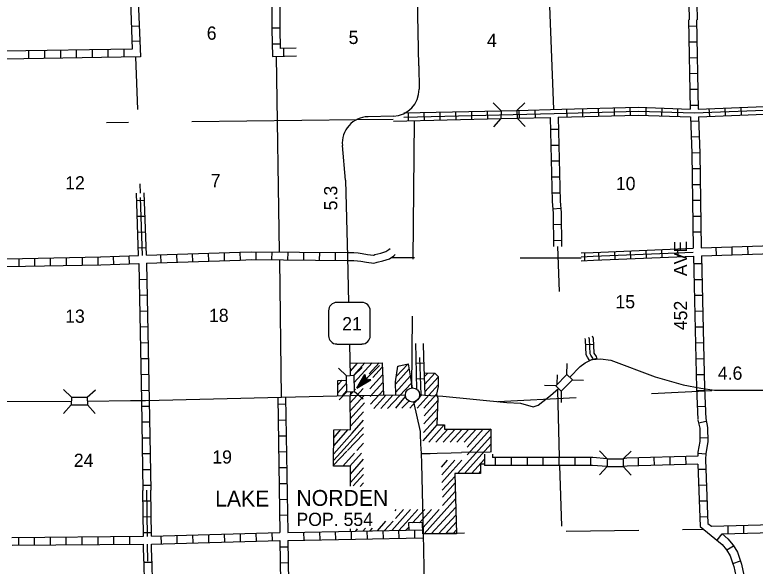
# Model space of a CAD drawing. Extents: x 1886220 to 2422911, y 16128752 to 16505597.
# Drawn here: x 2091553 to 2119578, y 16196269 to 16217136 of the extents above; entities that cross this region are included whole.
import ezdxf

# ---------------------------------------------------------------- set-up
doc = ezdxf.new("R2010")
doc.units = 0
for name, color, linetype in [('L10', 7, 'Continuous'), ('L11', 7, 'Continuous'), ('L13', 7, 'Continuous'), ('L14', 7, 'Continuous'), ('L16', 7, 'Continuous'), ('L18', 7, 'Continuous'), ('L28', 7, 'Continuous'), ('L3', 7, 'Continuous'), ('L30', 7, 'Continuous'), ('L4', 7, 'Continuous'), ('L8', 7, 'Continuous')]:
    doc.layers.add(name, color=color, linetype=linetype)

msp = doc.modelspace()

# ---------------------------------------------------------------- linework, layer by layer
at = {"layer": 'L10'}
for points in [[(2104141, 16208135), (2104385, 16208141), (2104556, 16208127), (2104698, 16208108), (2104909, 16208068), (2105126, 16208040), (2105146, 16208045), (2105183, 16208060), (2105402, 16208111), (2105600, 16208176), (2105716, 16208254), (2105758, 16208290)], [(2104149, 16207834), (2104380, 16207840), (2104524, 16207829), (2104650, 16207811), (2104862, 16207772), (2105140, 16207736), (2105237, 16207758), (2105275, 16207774), (2105482, 16207822), (2105733, 16207903), (2105899, 16208016), (2105954, 16208064)]]:
    msp.add_lwpolyline(points, dxfattribs=at)
at = {"layer": 'L11'}
for p, q in [((2106740, 16204167), (2106728, 16204692)), ((2107040, 16204174), (2107028, 16204699))]:
    msp.add_line(p, q, dxfattribs=at)
at = {"layer": 'L13'}
for p, q in [((2111960, 16213569), (2111759, 16218670)), ((2096205, 16213553), (2096136, 16215544)), ((2101569, 16208162), (2101463, 16215560)), ((2098253, 16213094), (2104494, 16213169)), ((2104498, 16213171), (2105877, 16213189)), ((2095027, 16213062), (2095862, 16213067)), ((2106638, 16207893), (2106685, 16213120)), ((2096306, 16210389), (2096294, 16210744)), ((2112176, 16206663), (2112113, 16208368)), ((2101654, 16202660), (2101580, 16207861)), ((2105796, 16207946), (2106680, 16207946)), ((2110677, 16207935), (2112992, 16207935)), ((2106585, 16203019), (2106611, 16205728)), ((2112087, 16203162), (2112097, 16203511)), ((2112171, 16200395), (2112102, 16202935)), ((2115650, 16202803), (2117937, 16202919)), ((2109837, 16202497), (2112805, 16202655)), ((2112261, 16197787), (2112187, 16200084)), ((2108570, 16197518), (2107889, 16197504)), ((2115170, 16197618), (2112419, 16197576)), ((2117636, 16197660), (2116828, 16197644))]:
    msp.add_line(p, q, dxfattribs=at)
at = {"layer": 'L16'}
for p, q in [((2104236, 16203953), (2105453, 16203971)), ((2104236, 16203930), (2104256, 16203953)), ((2104255, 16203652), (2104529, 16203957)), ((2104381, 16203494), (2104802, 16203961)), ((2104401, 16203217), (2105074, 16203965)), ((2104963, 16203543), (2105347, 16203969)), ((2105453, 16203971), (2105507, 16202742)), ((2105997, 16203455), (2106428, 16203920)), ((2106049, 16203842), (2106440, 16203922)), ((2106440, 16203922), (2106596, 16203020)), ((2105108, 16203404), (2105461, 16203797)), ((2105968, 16203243), (2106049, 16203842)), ((2105969, 16203162), (2106474, 16203728)), ((2106044, 16203800), (2106091, 16203850)), ((2104996, 16202981), (2105473, 16203511)), ((2105973, 16202861), (2106520, 16203460)), ((2107057, 16203581), (2107454, 16203578)), ((2107061, 16203446), (2107184, 16203580)), ((2107069, 16203159), (2107453, 16203578)), ((2107077, 16202873), (2107581, 16203421)), ((2107454, 16203578), (2107581, 16203446)), ((2107581, 16203446), (2107576, 16203069)), ((2103782, 16203298), (2104108, 16203311)), ((2103782, 16203127), (2103942, 16203305)), ((2103782, 16202716), (2103782, 16203298)), ((2103782, 16202828), (2104111, 16203193)), ((2105008, 16202696), (2105486, 16203226)), ((2105661, 16202243), (2106565, 16203197)), ((2105975, 16202743), (2105968, 16203243)), ((2106786, 16202255), (2107577, 16203133)), ((2107576, 16203069), (2107518, 16202784)), ((2103955, 16202721), (2104118, 16202902)), ((2104246, 16202745), (2104364, 16202876)), ((2104247, 16202447), (2104740, 16202995)), ((2104408, 16202926), (2104445, 16202966)), ((2105021, 16202402), (2105499, 16202918)), ((2107039, 16202254), (2107519, 16202782)), ((2107518, 16202784), (2107571, 16202627)), ((2104248, 16202149), (2104763, 16202722)), ((2105145, 16202235), (2105594, 16202740)), ((2105405, 16202238), (2105865, 16202742)), ((2105976, 16202246), (2106347, 16202687)), ((2106208, 16202249), (2106469, 16202518)), ((2106507, 16202252), (2106966, 16202752)), ((2107044, 16201960), (2107568, 16202542)), ((2107571, 16202627), (2107530, 16201615)), ((2104249, 16201851), (2104785, 16202447)), ((2107031, 16201652), (2107555, 16202226)), ((2104254, 16201574), (2104748, 16202107)), ((2104319, 16201308), (2104749, 16201791)), ((2107018, 16201327), (2107542, 16201900)), ((2103623, 16200285), (2104749, 16201520)), ((2103624, 16200829), (2104170, 16201441)), ((2103625, 16201130), (2103899, 16201437)), ((2107005, 16201007), (2107537, 16201615)), ((2107224, 16200959), (2107811, 16201615)), ((2107485, 16200959), (2107945, 16201459)), ((2107530, 16201615), (2107820, 16201615)), ((2107773, 16200959), (2108220, 16201459)), ((2107820, 16201615), (2107820, 16201459)), ((2107820, 16201459), (2109570, 16201459)), ((2108030, 16200959), (2108484, 16201459)), ((2108283, 16200959), (2108743, 16201459)), ((2108563, 16200959), (2109017, 16201459)), ((2108681, 16200480), (2109570, 16201464)), ((2108681, 16200776), (2109283, 16201459)), ((2109570, 16201459), (2109570, 16200580)), ((2103624, 16200527), (2104319, 16201308)), ((2104147, 16200647), (2104750, 16201283)), ((2108310, 16199778), (2109570, 16201173)), ((2104499, 16200648), (2104751, 16200930)), ((2108570, 16199778), (2109570, 16200889)), ((2103622, 16200093), (2104124, 16200622)), ((2103968, 16200052), (2104411, 16200549)), ((2104234, 16200050), (2104677, 16200547)), ((2109478, 16200775), (2109478, 16200786)), ((2104254, 16199754), (2104753, 16200314)), ((2107707, 16200021), (2107937, 16200278)), ((2107715, 16199732), (2108210, 16200278)), ((2108026, 16199778), (2108480, 16200278)), ((2108846, 16199778), (2109336, 16200321)), ((2104255, 16199442), (2104753, 16199996)), ((2109336, 16200131), (2109181, 16200131)), ((2109181, 16200131), (2109181, 16199778)), ((2104358, 16199304), (2104754, 16199740)), ((2107722, 16199442), (2108026, 16199778)), ((2109181, 16199778), (2108214, 16199778)), ((2108214, 16199778), (2108273, 16197490)), ((2109119, 16199778), (2109181, 16199848)), ((2104631, 16199282), (2104755, 16199420)), ((2107730, 16199146), (2108216, 16199682)), ((2107737, 16198877), (2108223, 16199418)), ((2107745, 16198563), (2108231, 16199106)), ((2107051, 16197488), (2108239, 16198815)), ((2105823, 16197621), (2106535, 16198414)), ((2105952, 16198363), (2105994, 16198410)), ((2105958, 16198070), (2106265, 16198412)), ((2106354, 16197913), (2106805, 16198415)), ((2106613, 16197914), (2107069, 16198417)), ((2106873, 16197916), (2107325, 16198419)), ((2107006, 16197738), (2107617, 16198420)), ((2107314, 16197489), (2108246, 16198507)), ((2107586, 16197489), (2108254, 16198219)), ((2105276, 16197610), (2105603, 16197974)), ((2105550, 16197615), (2105870, 16197972)), ((2106094, 16197623), (2106354, 16197913)), ((2106357, 16197631), (2106464, 16197750)), ((2106988, 16197917), (2106461, 16197913)), ((2106461, 16197913), (2106467, 16197633)), ((2107003, 16197488), (2106988, 16197917)), ((2107857, 16197490), (2108261, 16197931)), ((2104260, 16197590), (2104259, 16197688)), ((2104456, 16197594), (2104530, 16197677)), ((2104729, 16197599), (2104826, 16197707)), ((2105003, 16197605), (2105094, 16197707)), ((2108273, 16197490), (2107013, 16197488)), ((2108129, 16197490), (2108269, 16197643))]:
    msp.add_line(p, q, dxfattribs=at)
msp.add_lwpolyline([(2104255, 16199301), (2104256, 16200050), (2103622, 16200055), (2103626, 16201434), (2104256, 16201441), (2104246, 16202727)], dxfattribs=at)
msp.add_circle((2106607, 16202751), 269, dxfattribs=at)
at = {"layer": 'L18'}
for p, q in [((2109959, 16213500), (2109663, 16213801)), ((2110561, 16213511), (2110862, 16213801)), ((2109959, 16213500), (2109953, 16213210)), ((2109959, 16213500), (2110561, 16213511)), ((2110561, 16213511), (2110571, 16213221)), ((2109953, 16213210), (2109679, 16212893)), ((2109953, 16213210), (2110571, 16213221)), ((2110571, 16213221), (2110872, 16212904)), ((2112446, 16203521), (2112461, 16203938)), ((2104103, 16203468), (2103802, 16203759)), ((2104394, 16203495), (2104705, 16203785)), ((2104103, 16203468), (2104394, 16203495)), ((2104119, 16202872), (2104103, 16203468)), ((2104410, 16202877), (2104394, 16203495)), ((2112028, 16203093), (2112446, 16203521)), ((2112446, 16203521), (2112662, 16203320)), ((2112028, 16203093), (2111601, 16203104)), ((2112028, 16203093), (2112229, 16202887)), ((2112229, 16202887), (2112662, 16203320)), ((2112662, 16203320), (2113084, 16203305)), ((2093697, 16202660), (2093401, 16202961)), ((2094293, 16202660), (2094605, 16202946)), ((2104119, 16202872), (2103834, 16202560)), ((2104119, 16202872), (2104410, 16202877)), ((2104410, 16202877), (2104742, 16202597)), ((2112229, 16202887), (2112234, 16202460)), ((2093697, 16202660), (2093686, 16202370)), ((2093697, 16202660), (2094293, 16202660)), ((2094293, 16202660), (2094304, 16202370)), ((2093686, 16202370), (2093401, 16202053)), ((2093686, 16202370), (2094304, 16202370)), ((2094304, 16202370), (2094594, 16202043)), ((2113977, 16200337), (2113686, 16200638)), ((2114579, 16200337), (2114885, 16200617)), ((2113977, 16200337), (2113971, 16200047)), ((2113977, 16200337), (2114579, 16200337)), ((2114579, 16200337), (2114584, 16200047)), ((2113971, 16200047), (2113686, 16199730)), ((2113971, 16200047), (2114584, 16200047)), ((2114584, 16200047), (2114880, 16199719))]:
    msp.add_line(p, q, dxfattribs=at)
at = {"layer": 'L28'}
for p, q in [((2104494, 16203004), (2105355, 16203859)), ((2104494, 16203004), (2104806, 16203526)), ((2104547, 16203088), (2104795, 16203505)), ((2104605, 16203109), (2104806, 16203479)), ((2104647, 16203188), (2104821, 16203442)), ((2104695, 16203210), (2104821, 16203410)), ((2104769, 16203294), (2104837, 16203384)), ((2104784, 16203310), (2104837, 16203363)), ((2104806, 16203526), (2104843, 16203347)), ((2104827, 16203320), (2104864, 16203336)), ((2105027, 16203320), (2104843, 16203347)), ((2104494, 16203004), (2105027, 16203320)), ((2104547, 16203046), (2104980, 16203305)), ((2104605, 16203093), (2104964, 16203310)), ((2104663, 16203146), (2104927, 16203310)), ((2104684, 16203194), (2104806, 16203310)), ((2104711, 16203204), (2104885, 16203326)), ((2104721, 16203225), (2104806, 16203310)), ((2104779, 16203262), (2104864, 16203326))]:
    msp.add_line(p, q, dxfattribs=at)
at = {"layer": 'L3'}
for p, q in [((2106844, 16215201), (2106854, 16214319)), ((2105888, 16213305), (2104922, 16213279)), ((2104072, 16210876), (2103956, 16212196)), ((2104146, 16207972), (2104188, 16206251)), ((2104695, 16206251), (2103744, 16206251)), ((2103428, 16205934), (2103428, 16204994)), ((2105001, 16204994), (2105001, 16205934)), ((2103744, 16204677), (2104695, 16204677)), ((2104220, 16204677), (2104246, 16203479)), ((2104262, 16202872), (2104262, 16202713)), ((2117521, 16203007), (2118037, 16202935)), ((2118037, 16202935), (2120196, 16202935)), ((2091194, 16202502), (2093686, 16202518)), ((2094304, 16202513), (2095935, 16202534)), ((2095935, 16202534), (2096495, 16202534)), ((2096495, 16202534), (2101654, 16202660)), ((2101654, 16202660), (2104278, 16202729)), ((2104278, 16202729), (2106337, 16202750)), ((2106881, 16202761), (2107076, 16202745))]:
    msp.add_line(p, q, dxfattribs=at)
for points in [[(2106844, 16215201), (2106595, 16228005)], [(2104072, 16210876), (2104146, 16207972)], [(2112562, 16203421), (2112952, 16203827), (2113137, 16203970), (2113401, 16204086)], [(2113401, 16204086), (2113718, 16204118), (2114109, 16204060), (2115788, 16203437), (2116848, 16203137), (2117521, 16203007)], [(2107076, 16202745), (2107752, 16202703), (2110180, 16202460), (2110693, 16202444), (2111178, 16202301), (2111363, 16202359), (2111828, 16202729), (2112129, 16202993)]]:
    msp.add_lwpolyline(points, dxfattribs=at)
for centre, radius, start, end in [((2105856, 16214304), 1000, 271.581, 0.7294), ((2104950, 16212279), 1000, 91.5618, 185.0561), ((2103745, 16205938), 315, 90.0011, 180.0011), ((2104690, 16205938), 315, 0.0011, 90.0011), ((2103745, 16204993), 315, 180.0011, 270.0011), ((2104690, 16204993), 315, 270.0011, 0.0011)]:
    msp.add_arc(centre, radius, start, end, dxfattribs=at)
at = {"layer": 'L4'}
for p, q in [((2106643, 16202486), (2106896, 16201372)), ((2106896, 16201372), (2106902, 16201261)), ((2106902, 16201261), (2106912, 16200886)), ((2106912, 16200886), (2106939, 16200538)), ((2106918, 16200538), (2107129, 16200538)), ((2106939, 16200538), (2106944, 16200152)), ((2107129, 16200538), (2107271, 16200538)), ((2107271, 16200538), (2107535, 16200543)), ((2107535, 16200543), (2108069, 16200554)), ((2108069, 16200554), (2108459, 16200570)), ((2106944, 16200152), (2107013, 16197497)), ((2107013, 16197497), (2107102, 16192454))]:
    msp.add_line(p, q, dxfattribs=at)
msp.add_lwpolyline([(2109547, 16200580), (2108459, 16200570)], dxfattribs=at)
at = {"layer": 'L8'}
for p, q in [((2095930, 16217661), (2095994, 16215834)), ((2096226, 16217677), (2096310, 16215544)), ((2117060, 16216943), (2117118, 16213569)), ((2117361, 16216943), (2117419, 16213569)), ((2095972, 16216705), (2096268, 16216721)), ((2101284, 16216637), (2101585, 16216637)), ((2101284, 16216594), (2101310, 16215560)), ((2101585, 16216605), (2101601, 16215861)), ((2117071, 16216711), (2117372, 16216721)), ((2095972, 16216135), (2096268, 16216146)), ((2101295, 16216035), (2101595, 16216035)), ((2117076, 16216109), (2117377, 16216119)), ((2092076, 16215771), (2092076, 16215470)), ((2092678, 16215776), (2092678, 16215480)), ((2093280, 16215787), (2093280, 16215486)), ((2093876, 16215802), (2093876, 16215502)), ((2094478, 16215813), (2094478, 16215512)), ((2095080, 16215818), (2095080, 16215517)), ((2095677, 16215829), (2095677, 16215528)), ((2101738, 16215575), (2101738, 16215876)), ((2117087, 16215512), (2117387, 16215517)), ((2117102, 16214910), (2117403, 16214921)), ((2117113, 16214319), (2117409, 16214319)), ((2117118, 16213722), (2117419, 16213722)), ((2117419, 16213569), (2122361, 16213759)), ((2106279, 16213421), (2109959, 16213500)), ((2107039, 16213437), (2107044, 16213136)), ((2107636, 16213453), (2107646, 16213152)), ((2108238, 16213469), (2108243, 16213168)), ((2108834, 16213479), (2108845, 16213178)), ((2109436, 16213495), (2109447, 16213194)), ((2110561, 16213511), (2112255, 16213564)), ((2110635, 16213521), (2110645, 16213221)), ((2111236, 16213537), (2111247, 16213236)), ((2112435, 16213564), (2112446, 16213263)), ((2113037, 16213580), (2113042, 16213279)), ((2113639, 16213595), (2113644, 16213294)), ((2114235, 16213611), (2114246, 16213310)), ((2114837, 16213627), (2114843, 16213326)), ((2115444, 16213627), (2115434, 16213326)), ((2116046, 16213611), (2116036, 16213310)), ((2116643, 16213585), (2116638, 16213284)), ((2117277, 16213421), (2122509, 16213622)), ((2117435, 16213279), (2122511, 16213469)), ((2117826, 16213595), (2117847, 16213294)), ((2118428, 16213611), (2118443, 16213310)), ((2119030, 16213638), (2119045, 16213337)), ((2105893, 16213110), (2109953, 16213210)), ((2106279, 16213268), (2111970, 16213405)), ((2106437, 16213421), (2106442, 16213120)), ((2110571, 16213221), (2111817, 16213252)), ((2117134, 16213110), (2117435, 16213120)), ((2111838, 16212803), (2112134, 16212803)), ((2117160, 16212513), (2117461, 16212529)), ((2111844, 16212201), (2112145, 16212201)), ((2117176, 16211911), (2117477, 16211927)), ((2111859, 16211605), (2112160, 16211605)), ((2117187, 16211320), (2117488, 16211320)), ((2111870, 16211003), (2112171, 16211003)), ((2117192, 16210718), (2117493, 16210718)), ((2096234, 16208025), (2096156, 16210384)), ((2096534, 16208035), (2096456, 16210394)), ((2111886, 16210401), (2112187, 16210401)), ((2096474, 16210104), (2096176, 16210094)), ((2096384, 16208030), (2096312, 16210223)), ((2117203, 16210121), (2117504, 16210121)), ((2111918, 16209794), (2112213, 16209820)), ((2096494, 16209507), (2096196, 16209497)), ((2117213, 16209519), (2117509, 16209519)), ((2111939, 16209202), (2112234, 16209213)), ((2096514, 16208911), (2096215, 16208901)), ((2117229, 16208917), (2117530, 16208917)), ((2111944, 16208600), (2112245, 16208611)), ((2117530, 16208321), (2122580, 16208473)), ((2119309, 16208078), (2119304, 16208379)), ((2096533, 16208315), (2096235, 16208305)), ((2096534, 16208035), (2100070, 16208152)), ((2098897, 16207814), (2098887, 16208109)), ((2099494, 16207835), (2099489, 16208136)), ((2100096, 16207851), (2100085, 16208152)), ((2100687, 16207872), (2100693, 16208168)), ((2101284, 16207861), (2101295, 16208162)), ((2101886, 16207851), (2101896, 16208152)), ((2102488, 16207851), (2102493, 16208152)), ((2103084, 16207845), (2103095, 16208146)), ((2103686, 16207835), (2103697, 16208136)), ((2112986, 16208130), (2113443, 16208146)), ((2113135, 16207831), (2113124, 16208129)), ((2113443, 16208146), (2117229, 16208305)), ((2113450, 16207997), (2117235, 16208155)), ((2113653, 16208154), (2113665, 16207856)), ((2114249, 16208179), (2114261, 16207881)), ((2114845, 16208204), (2114857, 16207906)), ((2115441, 16208229), (2115453, 16207931)), ((2116037, 16208254), (2116049, 16207956)), ((2116633, 16208279), (2116646, 16207981)), ((2117546, 16208020), (2122435, 16208168)), ((2118111, 16208036), (2118100, 16208336)), ((2118713, 16208051), (2118702, 16208352)), ((2091252, 16207904), (2094811, 16207977)), ((2091712, 16207613), (2091712, 16207909)), ((2092314, 16207629), (2092314, 16207930)), ((2092910, 16207634), (2092910, 16207935)), ((2093512, 16207655), (2093512, 16207951)), ((2094114, 16207661), (2094114, 16207962)), ((2094711, 16207676), (2094711, 16207977)), ((2094795, 16207977), (2096234, 16208025)), ((2095297, 16207692), (2095286, 16207993)), ((2095893, 16207713), (2095888, 16208009)), ((2096543, 16207735), (2100085, 16207851)), ((2097097, 16207750), (2097086, 16208051)), ((2097694, 16207777), (2097688, 16208067)), ((2098296, 16207793), (2098285, 16208094)), ((2112991, 16207980), (2113449, 16207996)), ((2112996, 16207829), (2113459, 16207845)), ((2113459, 16207845), (2117245, 16208004)), ((2117245, 16208004), (2117361, 16203009)), ((2117546, 16208020), (2117662, 16203009)), ((2091252, 16207613), (2094811, 16207676)), ((2094811, 16207676), (2096252, 16207729)), ((2096252, 16207729), (2096347, 16202534)), ((2096543, 16207735), (2096643, 16202534)), ((2117245, 16207719), (2117546, 16207719)), ((2096564, 16207122), (2096263, 16207112)), ((2117261, 16207122), (2117562, 16207122)), ((2096569, 16206520), (2096268, 16206510)), ((2117277, 16206520), (2117578, 16206525)), ((2096580, 16205918), (2096279, 16205913)), ((2117292, 16205918), (2117593, 16205929)), ((2096595, 16205322), (2096294, 16205311)), ((2117303, 16205322), (2117604, 16205327)), ((2096601, 16204720), (2096305, 16204709)), ((2113465, 16204662), (2113167, 16204649)), ((2117319, 16204720), (2117620, 16204730)), ((2107081, 16202758), (2107040, 16204174)), ((2096611, 16204118), (2096310, 16204112)), ((2106775, 16202962), (2106740, 16204166)), ((2107046, 16203951), (2106747, 16203942)), ((2106931, 16202754), (2106890, 16204170)), ((2113591, 16204126), (2113301, 16204055)), ((2117335, 16204118), (2117636, 16204128)), ((2096627, 16203521), (2096326, 16203511)), ((2107063, 16203355), (2106764, 16203346)), ((2117351, 16203521), (2117651, 16203526)), ((2096638, 16202919), (2096337, 16202909)), ((2117361, 16203004), (2117403, 16201821)), ((2117361, 16202919), (2117662, 16202930)), ((2117662, 16203019), (2117704, 16201837)), ((2096347, 16202534), (2096396, 16199139)), ((2096643, 16202534), (2096699, 16199144)), ((2101506, 16202660), (2101585, 16197544)), ((2101801, 16202660), (2101886, 16197544)), ((2096643, 16202317), (2096347, 16202312)), ((2101812, 16202396), (2101511, 16202386)), ((2117387, 16202317), (2117688, 16202328)), ((2096664, 16201721), (2096363, 16201721)), ((2101817, 16201794), (2101522, 16201784)), ((2117430, 16201694), (2117720, 16201763)), ((2096669, 16201119), (2096368, 16201119)), ((2101828, 16201193), (2101527, 16201187)), ((2117488, 16201129), (2117783, 16201134)), ((2101838, 16200596), (2101537, 16200585)), ((2117409, 16200570), (2117409, 16200427)), ((2117409, 16200543), (2117710, 16200527)), ((2117710, 16200554), (2117694, 16200279)), ((2096680, 16200522), (2096379, 16200522)), ((2109336, 16200511), (2109336, 16200084)), ((2109637, 16200511), (2109637, 16200385)), ((2109742, 16200385), (2109742, 16200084)), ((2110344, 16200385), (2110344, 16200084)), ((2110946, 16200385), (2110946, 16200084)), ((2111543, 16200385), (2111543, 16200084)), ((2112145, 16200385), (2112145, 16200084)), ((2112747, 16200385), (2112747, 16200084)), ((2113343, 16200385), (2113343, 16200084)), ((2115144, 16200364), (2115154, 16200063)), ((2115745, 16200385), (2115751, 16200084)), ((2116342, 16200401), (2116353, 16200105)), ((2116939, 16200422), (2116955, 16200121)), ((2117694, 16200295), (2117783, 16197887)), ((2101844, 16199994), (2101543, 16199989)), ((2117403, 16200126), (2117493, 16197771)), ((2096685, 16199920), (2096384, 16199920)), ((2117409, 16199936), (2117710, 16199946)), ((2096696, 16199318), (2096395, 16199318)), ((2096423, 16197402), (2096396, 16199139)), ((2096573, 16197397), (2096546, 16199141)), ((2096723, 16197401), (2096696, 16199143)), ((2101854, 16199392), (2101553, 16199387)), ((2117430, 16199334), (2117725, 16199345)), ((2096704, 16198729), (2096406, 16198724)), ((2101859, 16198795), (2101564, 16198785)), ((2117451, 16198737), (2117752, 16198743)), ((2096713, 16198132), (2096415, 16198128)), ((2101870, 16198194), (2101569, 16198188)), ((2117477, 16198135), (2117778, 16198146)), ((2117921, 16197787), (2122778, 16197903)), ((2118554, 16197502), (2118554, 16197803)), ((2119151, 16197518), (2119151, 16197819)), ((2096722, 16197536), (2096424, 16197531)), ((2096723, 16197401), (2101585, 16197544)), ((2098301, 16197153), (2098296, 16197454)), ((2098903, 16197169), (2098897, 16197470)), ((2099505, 16197185), (2099494, 16197486)), ((2100101, 16197201), (2100096, 16197502)), ((2100703, 16197222), (2100693, 16197518)), ((2101305, 16197238), (2101295, 16197534)), ((2101886, 16197544), (2107009, 16197644)), ((2102504, 16197259), (2102493, 16197560)), ((2103106, 16197270), (2103095, 16197570)), ((2103702, 16197280), (2103697, 16197576)), ((2104304, 16197296), (2104293, 16197597)), ((2104901, 16197301), (2104895, 16197602)), ((2105503, 16197317), (2105497, 16197618)), ((2106104, 16197328), (2106094, 16197629)), ((2106701, 16197338), (2106696, 16197634)), ((2118137, 16197259), (2118327, 16197497)), ((2118327, 16197497), (2122794, 16197613)), ((2091437, 16197359), (2096423, 16197402)), ((2091701, 16197064), (2091701, 16197359)), ((2092303, 16197069), (2092303, 16197370)), ((2092905, 16197079), (2092905, 16197380)), ((2093501, 16197079), (2093501, 16197380)), ((2094103, 16197085), (2094103, 16197386)), ((2094705, 16197085), (2094705, 16197386)), ((2095302, 16197095), (2095302, 16197396)), ((2095904, 16197101), (2095904, 16197402)), ((2096728, 16197100), (2101580, 16197243)), ((2097102, 16197122), (2097097, 16197417)), ((2097704, 16197138), (2097694, 16197438)), ((2101886, 16197243), (2107015, 16197342)), ((2091453, 16197064), (2096428, 16197101)), ((2096437, 16196459), (2096428, 16197101)), ((2096587, 16196461), (2096578, 16197102)), ((2096737, 16196463), (2096728, 16197100)), ((2101896, 16196995), (2101595, 16196984)), ((2118502, 16196884), (2118760, 16197037)), ((2096437, 16196459), (2096511, 16192127)), ((2096438, 16196418), (2096736, 16196422)), ((2096738, 16196464), (2096812, 16192121)), ((2101902, 16196393), (2101601, 16196388)), ((2118734, 16196372), (2119019, 16196467))]:
    msp.add_line(p, q, dxfattribs=at)
for points in [[(2116875, 16223902), (2116970, 16219726), (2117055, 16218147), (2117076, 16216943)], [(2117176, 16223902), (2117271, 16219747), (2117351, 16218163), (2117377, 16216943)], [(2101268, 16218427), (2101284, 16217904), (2101284, 16216605)], [(2101569, 16218442), (2101585, 16217909), (2101585, 16216605)], [(2095994, 16215834), (2091162, 16215760)], [(2101601, 16215871), (2102204, 16215882)], [(2096310, 16215544), (2091162, 16215459)], [(2101310, 16215560), (2102210, 16215579)], [(2111970, 16213405), (2115154, 16213485), (2117277, 16213421)], [(2112255, 16213564), (2115154, 16213638), (2117118, 16213569)], [(2111817, 16213252), (2111896, 16210068), (2111928, 16209635), (2111945, 16208364)], [(2112118, 16213263), (2115154, 16213337), (2117134, 16213279)], [(2112118, 16213263), (2112192, 16210084), (2112229, 16209651), (2112246, 16208370)], [(2117134, 16213279), (2117176, 16211900), (2117229, 16208305)], [(2117435, 16213279), (2117477, 16211900), (2117530, 16208321)], [(2100070, 16208152), (2100513, 16208168), (2104141, 16208135)], [(2100085, 16207851), (2100513, 16207872), (2104149, 16207834)], [(2113303, 16204043), (2113295, 16204075), (2113225, 16204178), (2113183, 16204271), (2113158, 16204835), (2113142, 16204880)], [(2113446, 16204091), (2113434, 16204137), (2113356, 16204252), (2113331, 16204306), (2113307, 16204863), (2113284, 16204928)], [(2113597, 16204106), (2113574, 16204199), (2113487, 16204326), (2113480, 16204342), (2113456, 16204891), (2113426, 16204977)], [(2117403, 16201794), (2117477, 16201488), (2117488, 16200987), (2117409, 16200585)], [(2117704, 16201863), (2117778, 16201520), (2117783, 16200971), (2117710, 16200538)], [(2113977, 16200337), (2113438, 16200385), (2109637, 16200385)], [(2117409, 16200427), (2114721, 16200353), (2114579, 16200337)], [(2113971, 16200047), (2113417, 16200084), (2109336, 16200084)], [(2117403, 16200126), (2114737, 16200052), (2114584, 16200047)], [(2117493, 16197771), (2118327, 16197085), (2118496, 16196884), (2118634, 16196662), (2118734, 16196361), (2118776, 16196261), (2118845, 16195902), (2118861, 16195569), (2118829, 16195369), (2118676, 16194603), (2118702, 16193742), (2118702, 16193684)], [(2117783, 16197887), (2117921, 16197787)], [(2118327, 16197497), (2118544, 16197301), (2118744, 16197069), (2118903, 16196794), (2119019, 16196462), (2119061, 16196345), (2119146, 16195934), (2119162, 16195553), (2119130, 16195321), (2118977, 16194571), (2118993, 16193579), (2118919, 16193447), (2118776, 16193378), (2118586, 16193389)], [(2101580, 16197243), (2101613, 16195660)], [(2101886, 16197243), (2101915, 16195667)]]:
    msp.add_lwpolyline(points, dxfattribs=at)

# ---------------------------------------------------------------- texts
at = {"layer": 'L14'}
for s, p in [('6', (2098818, 16216193)), ('5', (2104188, 16216030)), ('4', (2109425, 16215919)), ('12', (2093459, 16210528)), ('7', (2098971, 16210612)), ('10', (2114304, 16210501)), ('15', (2114288, 16206029)), ('13', (2093459, 16205480)), ('18', (2098903, 16205512)), ('24', (2093787, 16200026)), ('19', (2099029, 16200152))]:
    msp.add_text(s, height=500, rotation=360, dxfattribs=at).set_placement(p)
at = {"layer": 'L16'}
for s, height, p in [('NORDEN', 600, (2102213, 16198553)), ('LAKE', 600, (2099135, 16198526)), ('POP. 554', 500, (2102213, 16197792))]:
    msp.add_text(s, height=height, rotation=360, dxfattribs=at).set_placement(p)
at = {"layer": 'L28'}
for s, rotation, p in [('5.3', 90, (2103760, 16209736)), ('4.6', 360, (2118164, 16203326))]:
    msp.add_text(s, height=500, rotation=rotation, dxfattribs=at).set_placement(p)
at = {"layer": 'L3'}
msp.add_text('21', height=500, rotation=360, dxfattribs=at).set_placement((2103945, 16205195))
at = {"layer": 'L30'}
msp.add_text('452     AVE', height=500, rotation=90.0001, dxfattribs=at).set_placement((2117003, 16205200))

doc.saveas('drawing.dxf')
